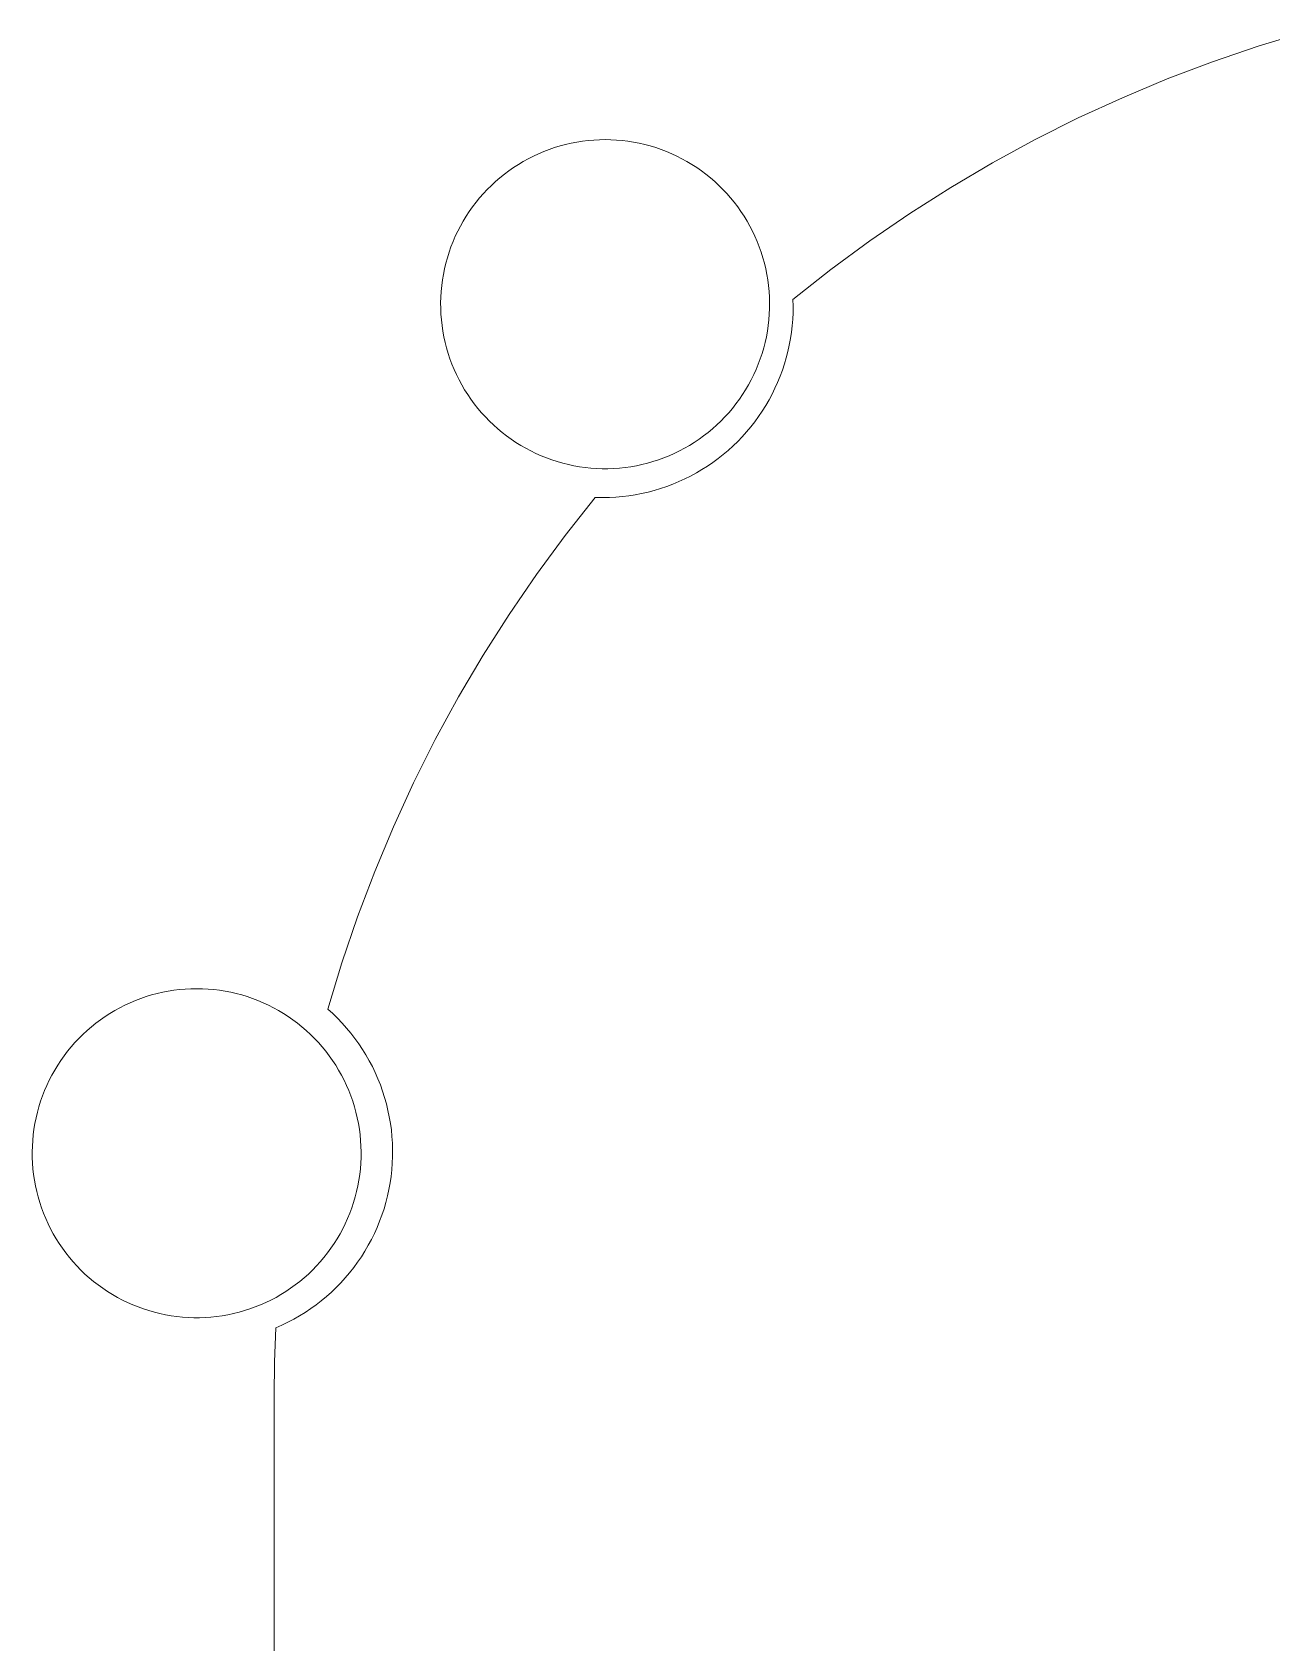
# Model space of a CAD drawing. Header units: inches. Extents: x -6.5 to 91.7, y -2.1 to 67.1.
# Drawn here: x 22.411 to 24.271, y 12.864 to 15.279 of the extents above; entities that cross this region are included whole.
import ezdxf

# ---------------------------------------------------------------- set-up
doc = ezdxf.new("R2010")
doc.units = ezdxf.units.IN
doc.layers.add('ZANO_R', color=7, linetype='Continuous', lineweight=0)

msp = doc.modelspace()

# ---------------------------------------------------------------- linework, layer by layer
at = {"layer": 'ZANO_R'}
for p, q in [((24.2504, 15.25784), (24.31996, 15.27887)), ((24.1816, 15.23445), (24.2504, 15.25784)), ((24.11364, 15.20872), (24.1816, 15.23445)), ((24.04659, 15.18069), (24.11364, 15.20872)), ((23.98055, 15.15038), (24.04659, 15.18069)), ((23.91557, 15.11783), (23.98055, 15.15038)), ((23.17088, 15.09667), (23.16311, 15.09307)), ((23.17877, 15.1), (23.17088, 15.09667)), ((23.18677, 15.10305), (23.17877, 15.1)), ((23.19488, 15.10582), (23.18677, 15.10305)), ((23.20307, 15.10831), (23.19488, 15.10582)), ((23.21135, 15.11052), (23.20307, 15.10831)), ((23.21969, 15.11244), (23.21135, 15.11052)), ((23.2281, 15.11406), (23.21969, 15.11244)), ((23.23656, 15.11539), (23.2281, 15.11406)), ((23.24507, 15.11643), (23.23656, 15.11539)), ((23.2536, 15.11717), (23.24507, 15.11643)), ((23.26215, 15.11762), (23.2536, 15.11717)), ((23.27072, 15.11777), (23.26215, 15.11762)), ((23.27928, 15.11762), (23.27072, 15.11777)), ((23.28783, 15.11717), (23.27928, 15.11762)), ((23.29636, 15.11643), (23.28783, 15.11717)), ((23.30487, 15.11539), (23.29636, 15.11643)), ((23.31333, 15.11406), (23.30487, 15.11539)), ((23.32174, 15.11244), (23.31333, 15.11406)), ((23.33008, 15.11052), (23.32174, 15.11244)), ((23.33836, 15.10831), (23.33008, 15.11052)), ((23.34655, 15.10582), (23.33836, 15.10831)), ((23.35466, 15.10305), (23.34655, 15.10582)), ((23.36266, 15.1), (23.35466, 15.10305)), ((23.37055, 15.09667), (23.36266, 15.1)), ((23.37832, 15.09307), (23.37055, 15.09667)), ((23.85175, 15.08307), (23.91557, 15.11783)), ((23.12638, 15.07115), (23.11952, 15.06602)), ((23.13341, 15.07604), (23.12638, 15.07115)), ((23.14061, 15.08068), (23.13341, 15.07604)), ((23.14796, 15.08507), (23.14061, 15.08068)), ((23.15547, 15.0892), (23.14796, 15.08507)), ((23.16311, 15.09307), (23.15547, 15.0892)), ((23.38596, 15.0892), (23.37832, 15.09307)), ((23.39347, 15.08507), (23.38596, 15.0892)), ((23.40082, 15.08068), (23.39347, 15.08507)), ((23.40802, 15.07604), (23.40082, 15.08068)), ((23.41505, 15.07115), (23.40802, 15.07604)), ((23.42191, 15.06602), (23.41505, 15.07115)), ((23.78916, 15.04616), (23.85175, 15.08307)), ((23.10007, 15.04924), (23.09399, 15.04321)), ((23.10636, 15.05506), (23.10007, 15.04924)), ((23.11284, 15.06065), (23.10636, 15.05506)), ((23.11952, 15.06602), (23.11284, 15.06065)), ((23.42859, 15.06065), (23.42191, 15.06602)), ((23.43507, 15.05506), (23.42859, 15.06065)), ((23.44136, 15.04924), (23.43507, 15.05506)), ((23.44744, 15.04321), (23.44136, 15.04924)), ((23.07705, 15.02391), (23.07186, 15.0171)), ((23.08247, 15.03054), (23.07705, 15.02391)), ((23.08812, 15.03698), (23.08247, 15.03054)), ((23.09399, 15.04321), (23.08812, 15.03698)), ((23.45331, 15.03698), (23.44744, 15.04321)), ((23.45896, 15.03054), (23.45331, 15.03698)), ((23.46438, 15.02391), (23.45896, 15.03054)), ((23.46957, 15.0171), (23.46438, 15.02391)), ((23.72786, 15.00713), (23.78916, 15.04616)), ((23.0622, 15.00295), (23.05775, 14.99563)), ((23.06691, 15.01011), (23.0622, 15.00295)), ((23.07186, 15.0171), (23.06691, 15.01011)), ((23.47452, 15.01011), (23.46957, 15.0171)), ((23.47923, 15.00295), (23.47452, 15.01011)), ((23.48368, 14.99563), (23.47923, 15.00295)), ((23.66793, 14.96603), (23.72786, 15.00713)), ((23.04962, 14.98056), (23.04595, 14.97282)), ((23.05355, 14.98817), (23.04962, 14.98056)), ((23.05775, 14.99563), (23.05355, 14.98817)), ((23.48788, 14.98817), (23.48368, 14.99563)), ((23.49181, 14.98056), (23.48788, 14.98817)), ((23.49548, 14.97282), (23.49181, 14.98056)), ((23.03943, 14.95698), (23.03659, 14.9489)), ((23.04255, 14.96496), (23.03943, 14.95698)), ((23.04595, 14.97282), (23.04255, 14.96496)), ((23.49888, 14.96496), (23.49548, 14.97282)), ((23.502, 14.95698), (23.49888, 14.96496)), ((23.50484, 14.9489), (23.502, 14.95698)), ((23.60944, 14.9229), (23.66793, 14.96603)), ((23.03175, 14.93247), (23.02976, 14.92414)), ((23.03403, 14.94073), (23.03175, 14.93247)), ((23.03659, 14.9489), (23.03403, 14.94073)), ((23.50741, 14.94073), (23.50484, 14.9489)), ((23.50968, 14.93247), (23.50741, 14.94073)), ((23.51167, 14.92414), (23.50968, 14.93247)), ((23.02666, 14.9073), (23.02554, 14.89881)), ((23.02806, 14.91575), (23.02666, 14.9073)), ((23.02976, 14.92414), (23.02806, 14.91575)), ((23.51337, 14.91575), (23.51167, 14.92414)), ((23.51477, 14.9073), (23.51337, 14.91575)), ((23.51589, 14.89881), (23.51477, 14.9073)), ((23.55246, 14.8778), (23.60944, 14.9229)), ((23.02421, 14.88173), (23.02398, 14.87317)), ((23.02473, 14.89028), (23.02421, 14.88173)), ((23.02554, 14.89881), (23.02473, 14.89028)), ((23.5167, 14.89028), (23.51589, 14.89881)), ((23.51722, 14.88173), (23.5167, 14.89028)), ((23.51745, 14.87317), (23.51722, 14.88173)), ((23.55246, 14.8778), (23.55268, 14.86803)), ((23.02398, 14.87317), (23.02406, 14.86461)), ((23.02406, 14.86461), (23.02443, 14.85605)), ((23.02443, 14.85605), (23.0251, 14.84751)), ((23.51633, 14.84751), (23.517, 14.85605)), ((23.517, 14.85605), (23.51737, 14.86461)), ((23.51737, 14.86461), (23.51745, 14.87317)), ((23.55256, 14.85825), (23.55211, 14.84848)), ((23.55268, 14.86803), (23.55256, 14.85825)), ((23.0251, 14.84751), (23.02606, 14.839)), ((23.02606, 14.839), (23.02732, 14.83053)), ((23.02732, 14.83053), (23.02887, 14.8221)), ((23.51256, 14.8221), (23.51411, 14.83053)), ((23.51411, 14.83053), (23.51537, 14.839)), ((23.51537, 14.839), (23.51633, 14.84751)), ((23.55133, 14.83873), (23.55021, 14.82902)), ((23.55211, 14.84848), (23.55133, 14.83873)), ((23.02887, 14.8221), (23.03072, 14.81374)), ((23.03072, 14.81374), (23.03285, 14.80545)), ((23.03285, 14.80545), (23.03527, 14.79723)), ((23.50616, 14.79723), (23.50858, 14.80545)), ((23.50858, 14.80545), (23.51071, 14.81374)), ((23.51071, 14.81374), (23.51256, 14.8221)), ((23.54697, 14.80973), (23.54486, 14.80018)), ((23.54876, 14.81934), (23.54697, 14.80973)), ((23.55021, 14.82902), (23.54876, 14.81934)), ((23.03527, 14.79723), (23.03797, 14.7891)), ((23.03797, 14.7891), (23.04096, 14.78107)), ((23.50047, 14.78107), (23.50346, 14.7891)), ((23.50346, 14.7891), (23.50616, 14.79723)), ((23.53967, 14.78133), (23.53659, 14.77205)), ((23.54243, 14.79071), (23.53967, 14.78133)), ((23.54486, 14.80018), (23.54243, 14.79071)), ((23.04096, 14.78107), (23.04422, 14.77315)), ((23.04422, 14.77315), (23.04775, 14.76535)), ((23.04775, 14.76535), (23.05155, 14.75768)), ((23.05155, 14.75768), (23.05562, 14.75014)), ((23.48581, 14.75014), (23.48988, 14.75768)), ((23.48988, 14.75768), (23.49368, 14.76535)), ((23.49368, 14.76535), (23.49721, 14.77315)), ((23.49721, 14.77315), (23.50047, 14.78107)), ((23.5332, 14.76287), (23.52949, 14.75382)), ((23.53659, 14.77205), (23.5332, 14.76287)), ((23.05562, 14.75014), (23.05994, 14.74275)), ((23.05994, 14.74275), (23.06452, 14.73551)), ((23.06452, 14.73551), (23.06935, 14.72843)), ((23.47208, 14.72843), (23.47691, 14.73551)), ((23.47691, 14.73551), (23.48149, 14.74275)), ((23.48149, 14.74275), (23.48581, 14.75014)), ((23.52116, 14.73613), (23.51654, 14.72751)), ((23.52548, 14.74491), (23.52116, 14.73613)), ((23.52949, 14.75382), (23.52548, 14.74491)), ((23.06935, 14.72843), (23.07442, 14.72153)), ((23.07442, 14.72153), (23.07973, 14.71481)), ((23.07973, 14.71481), (23.08527, 14.70827)), ((23.45617, 14.70827), (23.4617, 14.71481)), ((23.4617, 14.71481), (23.46701, 14.72153)), ((23.46701, 14.72153), (23.47208, 14.72843)), ((23.50644, 14.71077), (23.50096, 14.70267)), ((23.51163, 14.71905), (23.50644, 14.71077)), ((23.51654, 14.72751), (23.51163, 14.71905)), ((23.08527, 14.70827), (23.09103, 14.70194)), ((23.09103, 14.70194), (23.097, 14.6958)), ((23.097, 14.6958), (23.10319, 14.68988)), ((23.10319, 14.68988), (23.10958, 14.68417)), ((23.43185, 14.68417), (23.43824, 14.68988)), ((23.43824, 14.68988), (23.44443, 14.6958)), ((23.44443, 14.6958), (23.4504, 14.70194)), ((23.4504, 14.70194), (23.45617, 14.70827)), ((23.48919, 14.68705), (23.48292, 14.67955)), ((23.49521, 14.69476), (23.48919, 14.68705)), ((23.50096, 14.70267), (23.49521, 14.69476)), ((23.10958, 14.68417), (23.11616, 14.67869)), ((23.11616, 14.67869), (23.12293, 14.67344)), ((23.12293, 14.67344), (23.12987, 14.66843)), ((23.12987, 14.66843), (23.13699, 14.66367)), ((23.13699, 14.66367), (23.14427, 14.65915)), ((23.39716, 14.65915), (23.40444, 14.66367)), ((23.40444, 14.66367), (23.41156, 14.66843)), ((23.41156, 14.66843), (23.4185, 14.67344)), ((23.4185, 14.67344), (23.42527, 14.67869)), ((23.42527, 14.67869), (23.43185, 14.68417)), ((23.46961, 14.66522), (23.46259, 14.65841)), ((23.47638, 14.67227), (23.46961, 14.66522)), ((23.48292, 14.67955), (23.47638, 14.67227)), ((23.14427, 14.65915), (23.1517, 14.65489)), ((23.1517, 14.65489), (23.15927, 14.65089)), ((23.15927, 14.65089), (23.16698, 14.64716)), ((23.16698, 14.64716), (23.17481, 14.64369)), ((23.17481, 14.64369), (23.18276, 14.6405)), ((23.18276, 14.6405), (23.19081, 14.63758)), ((23.19081, 14.63758), (23.19896, 14.63495)), ((23.34247, 14.63495), (23.35062, 14.63758)), ((23.35062, 14.63758), (23.35867, 14.6405)), ((23.35867, 14.6405), (23.36662, 14.64369)), ((23.36662, 14.64369), (23.37445, 14.64716)), ((23.37445, 14.64716), (23.38216, 14.65089)), ((23.38216, 14.65089), (23.38973, 14.65489)), ((23.38973, 14.65489), (23.39716, 14.65915)), ((23.44021, 14.63946), (23.43233, 14.63367)), ((23.44788, 14.64552), (23.44021, 14.63946)), ((23.45535, 14.65184), (23.44788, 14.64552)), ((23.46259, 14.65841), (23.45535, 14.65184)), ((23.19896, 14.63495), (23.2072, 14.6326)), ((23.2072, 14.6326), (23.21551, 14.63054)), ((23.21551, 14.63054), (23.22389, 14.62877)), ((23.22389, 14.62877), (23.23233, 14.62729)), ((23.23233, 14.62729), (23.24081, 14.62611)), ((23.24081, 14.62611), (23.24933, 14.62522)), ((23.24933, 14.62522), (23.25787, 14.62462)), ((23.25787, 14.62462), (23.26643, 14.62433)), ((23.26643, 14.62433), (23.275, 14.62433)), ((23.275, 14.62433), (23.28356, 14.62462)), ((23.28356, 14.62462), (23.2921, 14.62522)), ((23.2921, 14.62522), (23.30062, 14.62611)), ((23.30062, 14.62611), (23.3091, 14.62729)), ((23.3091, 14.62729), (23.31754, 14.62877)), ((23.31754, 14.62877), (23.32592, 14.63054)), ((23.32592, 14.63054), (23.33423, 14.6326)), ((23.33423, 14.6326), (23.34247, 14.63495)), ((23.39897, 14.6133), (23.39022, 14.60894)), ((23.40756, 14.61796), (23.39897, 14.6133)), ((23.416, 14.62291), (23.40756, 14.61796)), ((23.42425, 14.62815), (23.416, 14.62291)), ((23.43233, 14.63367), (23.42425, 14.62815)), ((23.33505, 14.58926), (23.32551, 14.5871)), ((23.3445, 14.59174), (23.33505, 14.58926)), ((23.35387, 14.59455), (23.3445, 14.59174)), ((23.36314, 14.59768), (23.35387, 14.59455)), ((23.37229, 14.60112), (23.36314, 14.59768)), ((23.38132, 14.60487), (23.37229, 14.60112)), ((23.39022, 14.60894), (23.38132, 14.60487)), ((23.21087, 14.52433), (23.25597, 14.58131)), ((23.25597, 14.58131), (23.2616, 14.58114)), ((23.2616, 14.58114), (23.26724, 14.58109)), ((23.27702, 14.58125), (23.26724, 14.58109)), ((23.28679, 14.58176), (23.27702, 14.58125)), ((23.29653, 14.58259), (23.28679, 14.58176)), ((23.30624, 14.58376), (23.29653, 14.58259)), ((23.3159, 14.58527), (23.30624, 14.58376)), ((23.32551, 14.5871), (23.3159, 14.58527)), ((23.16774, 14.46584), (23.21087, 14.52433)), ((23.12664, 14.40591), (23.16774, 14.46584)), ((23.08761, 14.34461), (23.12664, 14.40591)), ((23.0507, 14.28202), (23.08761, 14.34461)), ((23.01594, 14.2182), (23.0507, 14.28202)), ((22.98339, 14.15322), (23.01594, 14.2182)), ((22.95308, 14.08718), (22.98339, 14.15322)), ((22.92505, 14.02014), (22.95308, 14.08718)), ((22.89932, 13.95217), (22.92505, 14.02014)), ((22.87593, 13.88337), (22.89932, 13.95217)), ((22.8549, 13.81381), (22.87593, 13.88337)), ((22.60696, 13.83923), (22.59861, 13.83731)), ((22.61537, 13.84085), (22.60696, 13.83923)), ((22.62383, 13.84218), (22.61537, 13.84085)), ((22.63233, 13.84322), (22.62383, 13.84218)), ((22.64086, 13.84396), (22.63233, 13.84322)), ((22.64941, 13.84441), (22.64086, 13.84396)), ((22.65798, 13.84456), (22.64941, 13.84441)), ((22.66654, 13.84441), (22.65798, 13.84456)), ((22.67509, 13.84396), (22.66654, 13.84441)), ((22.68363, 13.84322), (22.67509, 13.84396)), ((22.69213, 13.84218), (22.68363, 13.84322)), ((22.70059, 13.84085), (22.69213, 13.84218)), ((22.709, 13.83923), (22.70059, 13.84085)), ((22.71735, 13.83731), (22.709, 13.83923)), ((22.54273, 13.81599), (22.53523, 13.81186)), ((22.55037, 13.81986), (22.54273, 13.81599)), ((22.55814, 13.82346), (22.55037, 13.81986)), ((22.56603, 13.82679), (22.55814, 13.82346)), ((22.57403, 13.82984), (22.56603, 13.82679)), ((22.58214, 13.83261), (22.57403, 13.82984)), ((22.59033, 13.8351), (22.58214, 13.83261)), ((22.59861, 13.83731), (22.59033, 13.8351)), ((22.72562, 13.8351), (22.71735, 13.83731)), ((22.73382, 13.83261), (22.72562, 13.8351)), ((22.74192, 13.82984), (22.73382, 13.83261)), ((22.74992, 13.82679), (22.74192, 13.82984)), ((22.75781, 13.82346), (22.74992, 13.82679)), ((22.76558, 13.81986), (22.75781, 13.82346)), ((22.77323, 13.81599), (22.76558, 13.81986)), ((22.78073, 13.81186), (22.77323, 13.81599)), ((22.50678, 13.79281), (22.50011, 13.78744)), ((22.51364, 13.79794), (22.50678, 13.79281)), ((22.52067, 13.80283), (22.51364, 13.79794)), ((22.52787, 13.80747), (22.52067, 13.80283)), ((22.53523, 13.81186), (22.52787, 13.80747)), ((22.78808, 13.80747), (22.78073, 13.81186)), ((22.79528, 13.80283), (22.78808, 13.80747)), ((22.80231, 13.79794), (22.79528, 13.80283)), ((22.80917, 13.79281), (22.80231, 13.79794)), ((22.81585, 13.78744), (22.80917, 13.79281)), ((22.86227, 13.8071), (22.8549, 13.81381)), ((22.8694, 13.80015), (22.86227, 13.8071)), ((22.87628, 13.79294), (22.8694, 13.80015)), ((22.88291, 13.7855), (22.87628, 13.79294)), ((22.48125, 13.77), (22.47538, 13.76377)), ((22.48733, 13.77603), (22.48125, 13.77)), ((22.49362, 13.78185), (22.48733, 13.77603)), ((22.50011, 13.78744), (22.49362, 13.78185)), ((22.82233, 13.78185), (22.81585, 13.78744)), ((22.82862, 13.77603), (22.82233, 13.78185)), ((22.8347, 13.77), (22.82862, 13.77603)), ((22.84057, 13.76377), (22.8347, 13.77)), ((22.88927, 13.77784), (22.88291, 13.7855)), ((22.89537, 13.76995), (22.88927, 13.77784)), ((22.90118, 13.76186), (22.89537, 13.76995)), ((22.45912, 13.74389), (22.45417, 13.7369)), ((22.46431, 13.7507), (22.45912, 13.74389)), ((22.46973, 13.75733), (22.46431, 13.7507)), ((22.47538, 13.76377), (22.46973, 13.75733)), ((22.84622, 13.75733), (22.84057, 13.76377)), ((22.85165, 13.7507), (22.84622, 13.75733)), ((22.85684, 13.74389), (22.85165, 13.7507)), ((22.86179, 13.7369), (22.85684, 13.74389)), ((22.90671, 13.75357), (22.90118, 13.76186)), ((22.91194, 13.7451), (22.90671, 13.75357)), ((22.91688, 13.73644), (22.91194, 13.7451)), ((22.44501, 13.72242), (22.44081, 13.71496)), ((22.44946, 13.72974), (22.44501, 13.72242)), ((22.45417, 13.7369), (22.44946, 13.72974)), ((22.86649, 13.72974), (22.86179, 13.7369)), ((22.87094, 13.72242), (22.86649, 13.72974)), ((22.87514, 13.71496), (22.87094, 13.72242)), ((22.92151, 13.72762), (22.91688, 13.73644)), ((22.92583, 13.71864), (22.92151, 13.72762)), ((22.92983, 13.70952), (22.92583, 13.71864)), ((22.43321, 13.69961), (22.42981, 13.69175)), ((22.43688, 13.70735), (22.43321, 13.69961)), ((22.44081, 13.71496), (22.43688, 13.70735)), ((22.87907, 13.70735), (22.87514, 13.71496)), ((22.88274, 13.69961), (22.87907, 13.70735)), ((22.88614, 13.69175), (22.88274, 13.69961)), ((22.93351, 13.70026), (22.92983, 13.70952)), ((22.93687, 13.69088), (22.93351, 13.70026)), ((22.42385, 13.67569), (22.42129, 13.66752)), ((22.42669, 13.68377), (22.42385, 13.67569)), ((22.42981, 13.69175), (22.42669, 13.68377)), ((22.88926, 13.68377), (22.88614, 13.69175)), ((22.89211, 13.67569), (22.88926, 13.68377)), ((22.89467, 13.66752), (22.89211, 13.67569)), ((22.9399, 13.68139), (22.93687, 13.69088)), ((22.9426, 13.6718), (22.9399, 13.68139)), ((22.94496, 13.66212), (22.9426, 13.6718)), ((22.41702, 13.65093), (22.41532, 13.64254)), ((22.41901, 13.65926), (22.41702, 13.65093)), ((22.42129, 13.66752), (22.41901, 13.65926)), ((22.89694, 13.65926), (22.89467, 13.66752)), ((22.89893, 13.65093), (22.89694, 13.65926)), ((22.90063, 13.64254), (22.89893, 13.65093)), ((22.94698, 13.65237), (22.94496, 13.66212)), ((22.94865, 13.64255), (22.94698, 13.65237)), ((22.41281, 13.6256), (22.41199, 13.61707)), ((22.41392, 13.63409), (22.41281, 13.6256)), ((22.41532, 13.64254), (22.41392, 13.63409)), ((22.90204, 13.63409), (22.90063, 13.64254)), ((22.90315, 13.6256), (22.90204, 13.63409)), ((22.90396, 13.61707), (22.90315, 13.6256)), ((22.94999, 13.63267), (22.94865, 13.64255)), ((22.95098, 13.62276), (22.94999, 13.63267)), ((22.95162, 13.61282), (22.95098, 13.62276)), ((22.41147, 13.60852), (22.41125, 13.59996)), ((22.41125, 13.59996), (22.41132, 13.59139)), ((22.41199, 13.61707), (22.41147, 13.60852)), ((22.90448, 13.60852), (22.90396, 13.61707)), ((22.90471, 13.59996), (22.90448, 13.60852)), ((22.90463, 13.59139), (22.90471, 13.59996)), ((22.95192, 13.60286), (22.95162, 13.61282)), ((22.95186, 13.5929), (22.95192, 13.60286)), ((22.41132, 13.59139), (22.41169, 13.58284)), ((22.41169, 13.58284), (22.41236, 13.5743)), ((22.41236, 13.5743), (22.41332, 13.56579)), ((22.90263, 13.56579), (22.90359, 13.5743)), ((22.90359, 13.5743), (22.90426, 13.58284)), ((22.90426, 13.58284), (22.90463, 13.59139)), ((22.95072, 13.57301), (22.95146, 13.58294)), ((22.95146, 13.58294), (22.95186, 13.5929)), ((22.41332, 13.56579), (22.41458, 13.55732)), ((22.41458, 13.55732), (22.41614, 13.54889)), ((22.89982, 13.54889), (22.90137, 13.55732)), ((22.90137, 13.55732), (22.90263, 13.56579)), ((22.9464, 13.54344), (22.94818, 13.55324)), ((22.94818, 13.55324), (22.94962, 13.5631)), ((22.94962, 13.5631), (22.95072, 13.57301)), ((22.41614, 13.54889), (22.41798, 13.54053)), ((22.41798, 13.54053), (22.42011, 13.53224)), ((22.42011, 13.53224), (22.42253, 13.52402)), ((22.89342, 13.52402), (22.89584, 13.53224)), ((22.89584, 13.53224), (22.89797, 13.54053)), ((22.89797, 13.54053), (22.89982, 13.54889)), ((22.94182, 13.52405), (22.94428, 13.53371)), ((22.94428, 13.53371), (22.9464, 13.54344)), ((22.42253, 13.52402), (22.42524, 13.51589)), ((22.42524, 13.51589), (22.42822, 13.50786)), ((22.42822, 13.50786), (22.43148, 13.49994)), ((22.88447, 13.49994), (22.88773, 13.50786)), ((22.88773, 13.50786), (22.89072, 13.51589)), ((22.89072, 13.51589), (22.89342, 13.52402)), ((22.93244, 13.49569), (22.93589, 13.50503)), ((22.93589, 13.50503), (22.93902, 13.51449)), ((22.93902, 13.51449), (22.94182, 13.52405)), ((22.43148, 13.49994), (22.43501, 13.49214)), ((22.43501, 13.49214), (22.43881, 13.48447)), ((22.43881, 13.48447), (22.44288, 13.47693)), ((22.44288, 13.47693), (22.44721, 13.46954)), ((22.86875, 13.46954), (22.87307, 13.47693)), ((22.87307, 13.47693), (22.87714, 13.48447)), ((22.87714, 13.48447), (22.88094, 13.49214)), ((22.88094, 13.49214), (22.88447, 13.49994)), ((22.92014, 13.46846), (22.92456, 13.47739)), ((22.92456, 13.47739), (22.92866, 13.48647)), ((22.92866, 13.48647), (22.93244, 13.49569)), ((22.44721, 13.46954), (22.45179, 13.4623)), ((22.45179, 13.4623), (22.45661, 13.45522)), ((22.45661, 13.45522), (22.46168, 13.44832)), ((22.85427, 13.44832), (22.85934, 13.45522)), ((22.85934, 13.45522), (22.86417, 13.4623)), ((22.86417, 13.4623), (22.86875, 13.46954)), ((22.91039, 13.45109), (22.91542, 13.45969)), ((22.91542, 13.45969), (22.92014, 13.46846)), ((22.46168, 13.44832), (22.46699, 13.4416)), ((22.46699, 13.4416), (22.47253, 13.43506)), ((22.47253, 13.43506), (22.47829, 13.42873)), ((22.47829, 13.42873), (22.48426, 13.42259)), ((22.83169, 13.42259), (22.83767, 13.42873)), ((22.83767, 13.42873), (22.84343, 13.43506)), ((22.84343, 13.43506), (22.84896, 13.4416)), ((22.84896, 13.4416), (22.85427, 13.44832)), ((22.89356, 13.4264), (22.89945, 13.43443)), ((22.89945, 13.43443), (22.90507, 13.44266)), ((22.90507, 13.44266), (22.91039, 13.45109)), ((22.48426, 13.42259), (22.49045, 13.41667)), ((22.49045, 13.41667), (22.49684, 13.41096)), ((22.49684, 13.41096), (22.50342, 13.40548)), ((22.50342, 13.40548), (22.51019, 13.40023)), ((22.80576, 13.40023), (22.81253, 13.40548)), ((22.81253, 13.40548), (22.81912, 13.41096)), ((22.81912, 13.41096), (22.8255, 13.41667)), ((22.8255, 13.41667), (22.83169, 13.42259)), ((22.87423, 13.40362), (22.88094, 13.41099)), ((22.88094, 13.41099), (22.88738, 13.41859)), ((22.88738, 13.41859), (22.89356, 13.4264)), ((22.51019, 13.40023), (22.51714, 13.39522)), ((22.51714, 13.39522), (22.52425, 13.39046)), ((22.52425, 13.39046), (22.53153, 13.38594)), ((22.53153, 13.38594), (22.53896, 13.38168)), ((22.53896, 13.38168), (22.54653, 13.37768)), ((22.76942, 13.37768), (22.77699, 13.38168)), ((22.77699, 13.38168), (22.78442, 13.38594)), ((22.78442, 13.38594), (22.7917, 13.39046)), ((22.7917, 13.39046), (22.79882, 13.39522)), ((22.79882, 13.39522), (22.80576, 13.40023)), ((22.84497, 13.37661), (22.85263, 13.38298)), ((22.85263, 13.38298), (22.86007, 13.38961)), ((22.86007, 13.38961), (22.86727, 13.39649)), ((22.86727, 13.39649), (22.87423, 13.40362)), ((22.54653, 13.37768), (22.55424, 13.37395)), ((22.55424, 13.37395), (22.56207, 13.37048)), ((22.56207, 13.37048), (22.57002, 13.36729)), ((22.57002, 13.36729), (22.57807, 13.36437)), ((22.57807, 13.36437), (22.58622, 13.36174)), ((22.58622, 13.36174), (22.59446, 13.35939)), ((22.59446, 13.35939), (22.60277, 13.35733)), ((22.60277, 13.35733), (22.61115, 13.35556)), ((22.7048, 13.35556), (22.71318, 13.35733)), ((22.71318, 13.35733), (22.72149, 13.35939)), ((22.72149, 13.35939), (22.72973, 13.36174)), ((22.72973, 13.36174), (22.73788, 13.36437)), ((22.73788, 13.36437), (22.74593, 13.36729)), ((22.74593, 13.36729), (22.75388, 13.37048)), ((22.75388, 13.37048), (22.76171, 13.37395)), ((22.76171, 13.37395), (22.76942, 13.37768)), ((22.81223, 13.35394), (22.82071, 13.35918)), ((22.82071, 13.35918), (22.82899, 13.36471)), ((22.82899, 13.36471), (22.83708, 13.37052)), ((22.83708, 13.37052), (22.84497, 13.37661)), ((22.61115, 13.35556), (22.61959, 13.35408)), ((22.61959, 13.35408), (22.62807, 13.3529)), ((22.62807, 13.3529), (22.63659, 13.35201)), ((22.63659, 13.35201), (22.64513, 13.35141)), ((22.64513, 13.35141), (22.65369, 13.35112)), ((22.65369, 13.35112), (22.66226, 13.35112)), ((22.66226, 13.35112), (22.67082, 13.35141)), ((22.67082, 13.35141), (22.67936, 13.35201)), ((22.67936, 13.35201), (22.68788, 13.3529)), ((22.68788, 13.3529), (22.69636, 13.35408)), ((22.69636, 13.35408), (22.7048, 13.35556)), ((22.7748, 13.28481), (22.77665, 13.33605)), ((22.77665, 13.33605), (22.78578, 13.34006)), ((22.78578, 13.34006), (22.79475, 13.34438)), ((22.79475, 13.34438), (22.80357, 13.34901)), ((22.80357, 13.34901), (22.81223, 13.35394)), ((22.77418, 13.23354), (22.7748, 13.28481)), ((22.77418, 12.42941), (22.77418, 13.23354))]:
    msp.add_line(p, q, dxfattribs=at)

doc.saveas('drawing.dxf')
